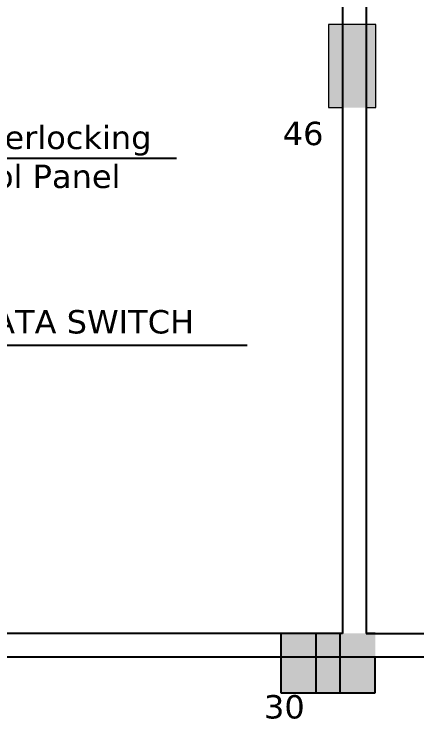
# Model space of a CAD drawing. Header units: inches. Extents: x -217 to 2701, y -906 to 3312.
# Drawn here: x 1696.5 to 1798.4, y 659.4 to 837.7 of the extents above; entities that cross this region are included whole.
import ezdxf

# ---------------------------------------------------------------- set-up
doc = ezdxf.new("R2010")
doc.units = ezdxf.units.IN
doc.header["$MEASUREMENT"] = 0
for name, color, linetype in [('COLUMN', 8, 'CONTINUOUS'), ('COLUMN HATCH', 8, 'CONTINUOUS'), ('EL - TEXT', 8, 'CONTINUOUS'), ('TEXT', 8, 'CONTINUOUS'), ('WALL', 7, 'CONTINUOUS')]:
    doc.layers.add(name, color=color, linetype=linetype)
doc.styles.add('VERDANA', font='verdana.ttf')

msp = doc.modelspace()

# ---------------------------------------------------------------- hatches: boundary and pattern name
at = {"layer": 'COLUMN HATCH', "linetype": 'Continuous'}
for points in [[(1779, 681), (1764, 681), (1764, 666), (1779, 666)], [(1787.83, 681), (1772.83, 681), (1772.83, 666), (1787.83, 666)]]:
    msp.add_hatch(color=256, dxfattribs=at).paths.add_polyline_path(points)
at = {"layer": 'TEXT', "lineweight": 0}
for points in [[(1776, 814), (1788, 814), (1788, 835), (1776, 835)], [(1779, 681), (1764, 681), (1764, 666), (1779, 666)]]:
    msp.add_hatch(color=256, dxfattribs=at).paths.add_polyline_path(points)

# ---------------------------------------------------------------- linework, layer by layer
at = {"layer": 'COLUMN', "linetype": 'Continuous', "lineweight": 20}
for p, q in [((1779.53, 681), (1640, 681)), ((1787.83, 681), (1785.53, 681))]:
    msp.add_line(p, q, dxfattribs=at)
at = {"layer": 'COLUMN', "linetype": 'Continuous'}
msp.add_line((1764, 666), (1787.83, 666), dxfattribs=at)
for points in [[(1779.53, 681), (1764, 681), (1764, 666)], [(1772.83, 681), (1772.83, 666)], [(1779, 666), (1779, 681)], [(1787.83, 681), (1785.53, 681)], [(1787.83, 666), (1787.83, 675)]]:
    msp.add_lwpolyline(points, dxfattribs=at)
at = {"layer": 'EL - TEXT'}
for p, q in [((1637.61, 801.23), (1737.6, 801.23)), ((1641.3, 753.89), (1755.44, 753.89))]:
    msp.add_line(p, q, dxfattribs=at)
at = {"layer": 'TEXT', "lineweight": 0}
msp.add_lwpolyline([(1785.53, 814), (1788, 814), (1788, 835), (1776, 835), (1776, 814), (1779.53, 814)], dxfattribs=at)
msp.add_lwpolyline([(1764, 666), (1779, 666), (1779, 681), (1764, 681)], close=True, dxfattribs=at)
at = {"layer": 'WALL', "linetype": 'Continuous'}
for p, q in [((1779.53, 992), (1779.53, 681)), ((1785.53, 992), (1785.53, 681)), ((1779.53, 681), (1640, 681)), ((1785.53, 681), (1926, 681)), ((1941, 675), (1640, 675))]:
    msp.add_line(p, q, dxfattribs=at)

# ---------------------------------------------------------------- texts
at = {"layer": 'TEXT', "linetype": 'Continuous', "char_height": 5.9055, "width": 105.1582, "attachment_point": 5, "style": 'VERDANA'}
for s, insert in [('Door Interlocking \\PControl Panel', (1696.28, 801.49)), ('CCTV DATA SWITCH', (1701.3, 759.77))]:
    msp.add_mtext(s, dxfattribs=dict(at, insert=insert))
at = {"layer": 'TEXT', "lineweight": 0, "char_height": 5.906, "width": 5.1391, "attachment_point": 5, "style": 'VERDANA'}
for s, insert in [('46', (1769.6, 807.41)), ('30', (1764.86, 662.38))]:
    msp.add_mtext(s, dxfattribs=dict(at, insert=insert))

doc.saveas('drawing.dxf')
